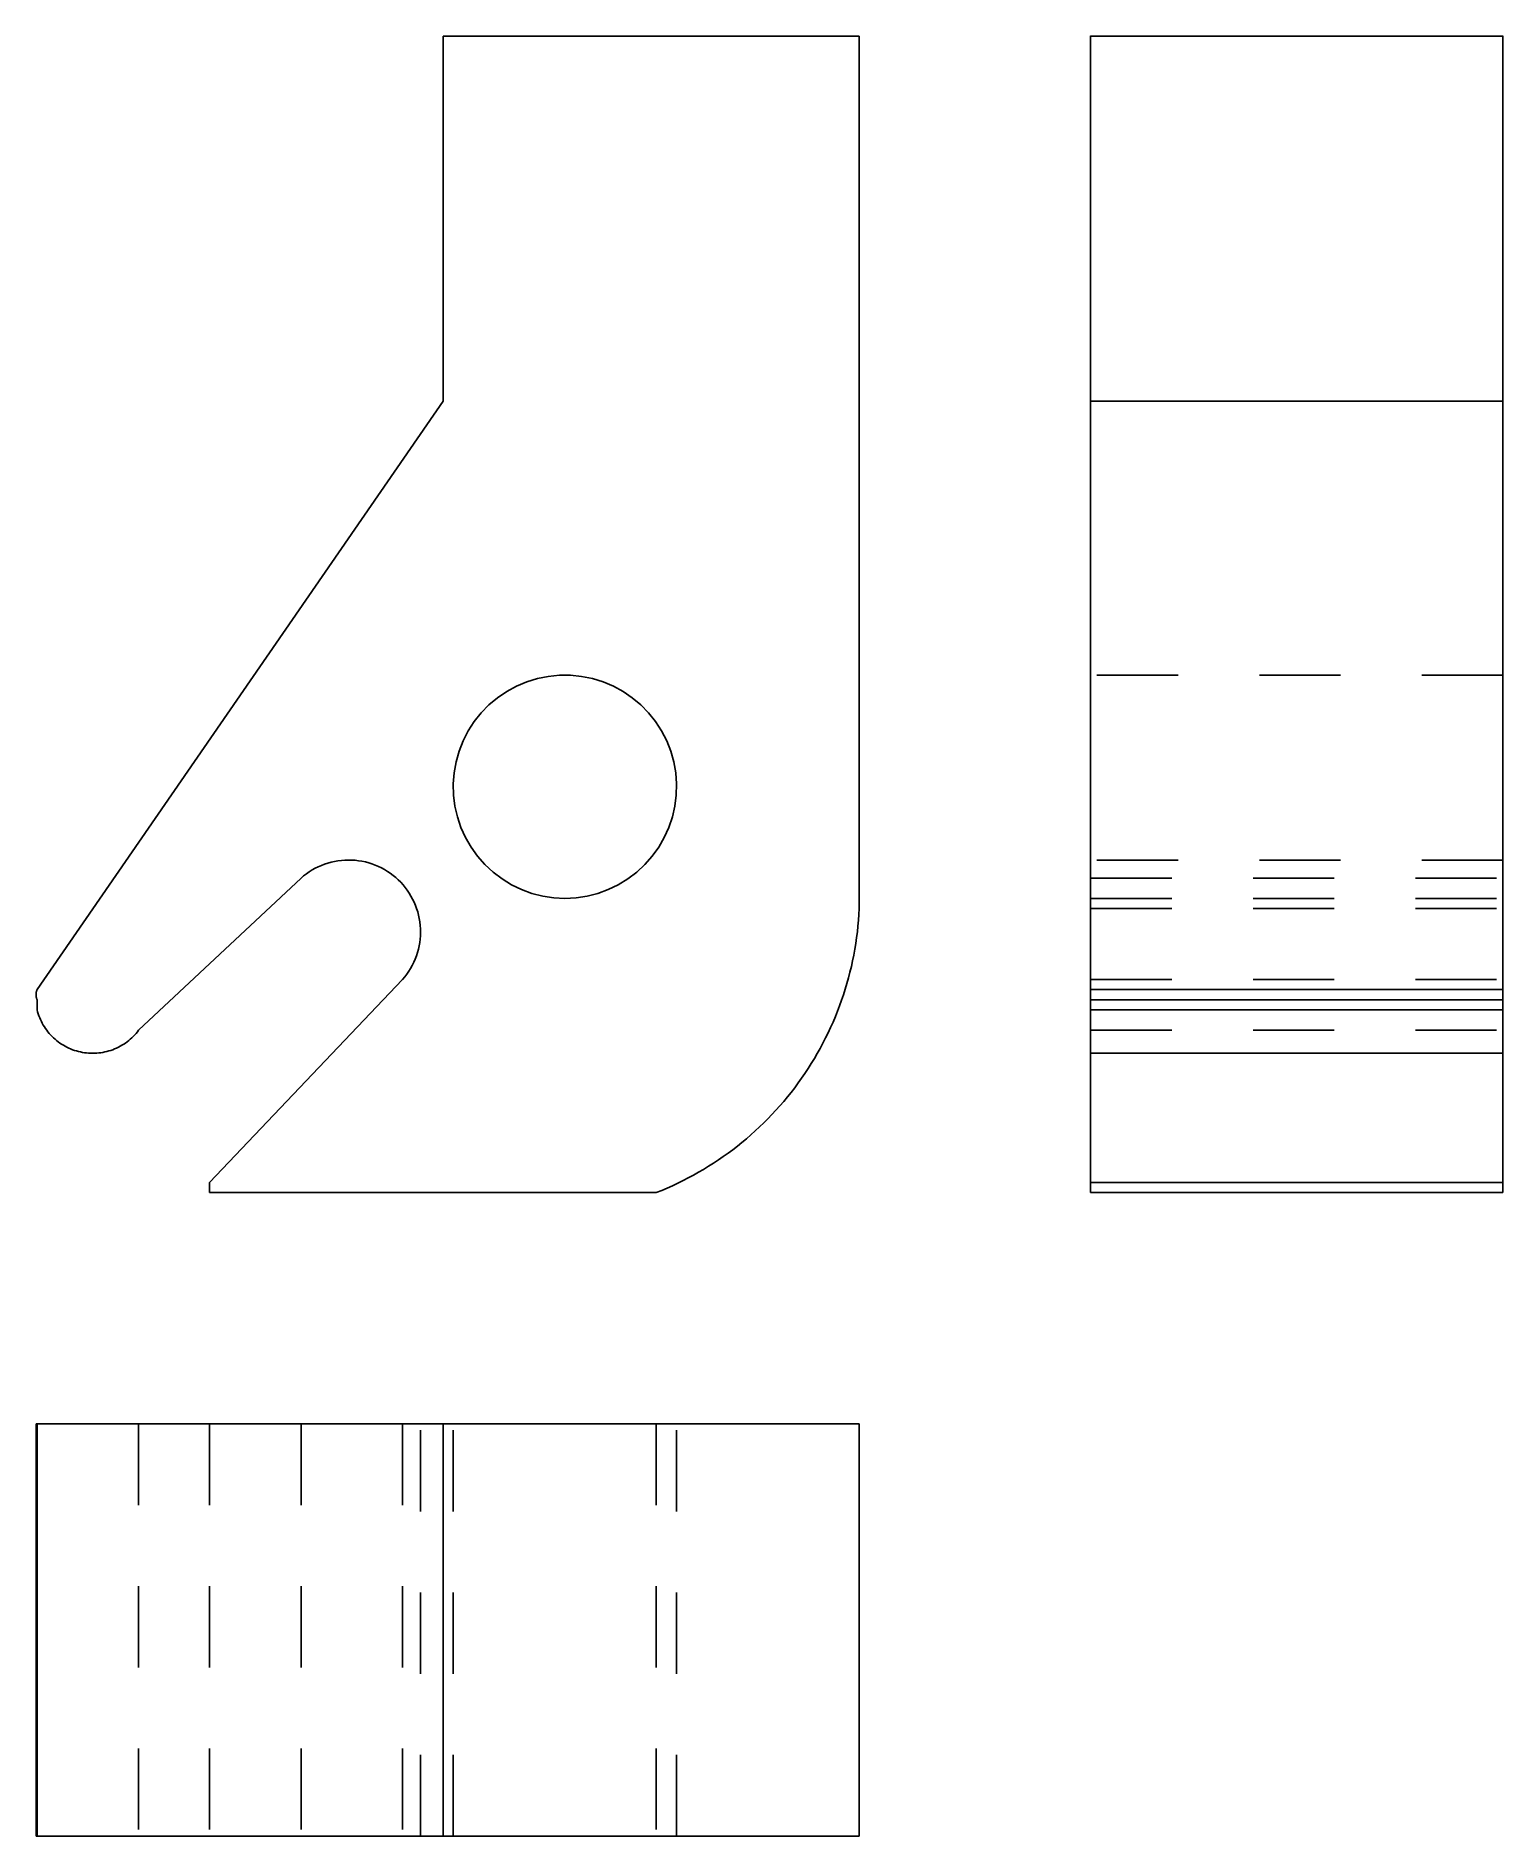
# Model space of a CAD drawing. Extents: x 0 to 1.81, y 0 to 2.22.
import ezdxf

# ---------------------------------------------------------------- set-up
doc = ezdxf.new("R2010")
doc.units = 0
doc.linetypes.add('HIDDEN', pattern=[0.07125, 0.047524, -0.023726])
for name, color, linetype in [('FRONT', 7, 'CONTINUOUS'), ('LEFT', 7, 'CONTINUOUS'), ('LEFT_HID', 7, 'HIDDEN'), ('TOP', 7, 'CONTINUOUS'), ('TOP_HID', 7, 'HIDDEN')]:
    doc.layers.add(name, color=color, linetype=linetype)

msp = doc.modelspace()

# ---------------------------------------------------------------- linework, layer by layer
at = {"layer": 'FRONT'}
for p, q in [((1.013863, 2.217813), (0.501363, 2.217813)), ((0.501363, 2.217813), (0.501363, 1.767813)), ((1.013863, 1.167813), (1.013863, 2.217813)), ((0.501363, 1.767813), (0.001363, 1.042813)), ((0.604335, 1.42202), (0.591704, 1.416696)), ((0.617434, 1.426061), (0.604335, 1.42202)), ((0.63087, 1.428777), (0.617434, 1.426061)), ((0.644509, 1.430142), (0.63087, 1.428777)), ((0.658217, 1.430142), (0.644509, 1.430142)), ((0.671856, 1.428777), (0.658217, 1.430142)), ((0.685292, 1.426061), (0.671856, 1.428777)), ((0.698391, 1.42202), (0.685292, 1.426061)), ((0.711022, 1.416696), (0.698391, 1.42202)), ((0.56834, 1.402418), (0.557839, 1.393607)), ((0.579666, 1.41014), (0.56834, 1.402418)), ((0.591704, 1.416696), (0.579666, 1.41014)), ((0.72306, 1.41014), (0.711022, 1.416696)), ((0.734386, 1.402418), (0.72306, 1.41014)), ((0.744887, 1.393607), (0.734386, 1.402418)), ((0.548268, 1.383794), (0.539721, 1.373077)), ((0.557839, 1.393607), (0.548268, 1.383794)), ((0.754458, 1.383794), (0.744887, 1.393607)), ((0.763004, 1.373077), (0.754458, 1.383794)), ((0.532284, 1.361563), (0.526031, 1.349364)), ((0.539721, 1.373077), (0.532284, 1.361563)), ((0.770441, 1.361563), (0.763004, 1.373077)), ((0.776695, 1.349364), (0.770441, 1.361563)), ((0.521023, 1.336604), (0.51731, 1.323409)), ((0.526031, 1.349364), (0.521023, 1.336604)), ((0.781703, 1.336604), (0.776695, 1.349364)), ((0.785415, 1.323409), (0.781703, 1.336604)), ((0.51493, 1.30991), (0.513906, 1.29624)), ((0.51731, 1.323409), (0.51493, 1.30991)), ((0.787796, 1.30991), (0.785415, 1.323409)), ((0.78882, 1.29624), (0.787796, 1.30991)), ((0.513906, 1.29624), (0.514247, 1.282537)), ((0.788478, 1.282537), (0.78882, 1.29624)), ((0.514247, 1.282537), (0.515952, 1.268936)), ((0.515952, 1.268936), (0.519002, 1.255572)), ((0.783724, 1.255572), (0.786774, 1.268936)), ((0.786774, 1.268936), (0.788478, 1.282537)), ((0.519002, 1.255572), (0.523368, 1.242578)), ((0.523368, 1.242578), (0.529006, 1.230084)), ((0.77372, 1.230084), (0.779358, 1.242578)), ((0.779358, 1.242578), (0.783724, 1.255572)), ((0.529006, 1.230084), (0.535859, 1.218212)), ((0.766866, 1.218212), (0.77372, 1.230084)), ((0.355434, 1.197438), (0.359466, 1.19876)), ((0.359466, 1.19876), (0.363556, 1.199886)), ((0.363556, 1.199886), (0.367696, 1.200816)), ((0.367696, 1.200816), (0.371876, 1.201546)), ((0.371876, 1.201546), (0.376086, 1.202076)), ((0.376086, 1.202076), (0.380316, 1.202403)), ((0.380316, 1.202403), (0.384557, 1.202527)), ((0.384557, 1.202527), (0.3888, 1.202447)), ((0.3888, 1.202447), (0.393033, 1.202165)), ((0.393033, 1.202165), (0.397249, 1.20168)), ((0.397249, 1.20168), (0.401436, 1.200994)), ((0.401436, 1.200994), (0.405585, 1.200107)), ((0.405585, 1.200107), (0.409687, 1.199024)), ((0.409687, 1.199024), (0.413733, 1.197745)), ((0.413733, 1.197745), (0.417713, 1.196273)), ((0.535859, 1.218212), (0.543861, 1.207083)), ((0.543861, 1.207083), (0.552931, 1.196805)), ((0.749795, 1.196805), (0.758865, 1.207083)), ((0.758865, 1.207083), (0.766866, 1.218212)), ((0.126363, 0.992813), (0.326363, 1.180313)), ((0.326363, 1.180313), (0.329608, 1.183046)), ((0.329608, 1.183046), (0.33298, 1.185621)), ((0.33298, 1.185621), (0.336472, 1.188032)), ((0.336472, 1.188032), (0.340075, 1.190273)), ((0.340075, 1.190273), (0.343781, 1.192338)), ((0.343781, 1.192338), (0.347583, 1.194224)), ((0.347583, 1.194224), (0.35147, 1.195925)), ((0.35147, 1.195925), (0.355434, 1.197438)), ((0.417713, 1.196273), (0.421618, 1.194613)), ((0.421618, 1.194613), (0.425438, 1.192767)), ((0.425438, 1.192767), (0.429166, 1.190741)), ((0.429166, 1.190741), (0.432793, 1.188539)), ((0.432793, 1.188539), (0.43631, 1.186165)), ((0.43631, 1.186165), (0.439709, 1.183625)), ((0.439709, 1.183625), (0.442982, 1.180926)), ((0.442982, 1.180926), (0.446123, 1.178073)), ((0.446123, 1.178073), (0.449123, 1.175072)), ((0.552931, 1.196805), (0.56298, 1.187481)), ((0.56298, 1.187481), (0.573906, 1.179205)), ((0.573906, 1.179205), (0.585603, 1.172057)), ((0.717123, 1.172057), (0.728819, 1.179205)), ((0.728819, 1.179205), (0.739746, 1.187481)), ((0.739746, 1.187481), (0.749795, 1.196805)), ((0.449123, 1.175072), (0.451976, 1.171932)), ((0.451976, 1.171932), (0.454676, 1.168658)), ((0.454676, 1.168658), (0.457215, 1.165259)), ((0.457215, 1.165259), (0.459589, 1.161742)), ((0.459589, 1.161742), (0.461792, 1.158116)), ((0.461792, 1.158116), (0.463818, 1.154388)), ((0.463818, 1.154388), (0.465663, 1.150567)), ((0.585603, 1.172057), (0.597953, 1.16611)), ((0.597953, 1.16611), (0.610834, 1.161421)), ((0.610834, 1.161421), (0.624118, 1.158039)), ((0.624118, 1.158039), (0.637672, 1.155996)), ((0.637672, 1.155996), (0.651363, 1.155313)), ((0.651363, 1.155313), (0.665053, 1.155996)), ((0.665053, 1.155996), (0.678608, 1.158039)), ((0.678608, 1.158039), (0.691892, 1.161421)), ((0.691892, 1.161421), (0.704773, 1.16611)), ((0.704773, 1.16611), (0.717123, 1.172057)), ((1.013863, 1.142813), (1.013863, 1.167813)), ((0.465663, 1.150567), (0.467324, 1.146662)), ((0.467324, 1.146662), (0.468795, 1.142683)), ((0.468795, 1.142683), (0.470074, 1.138637)), ((0.470074, 1.138637), (0.471158, 1.134535)), ((0.471158, 1.134535), (0.472044, 1.130385)), ((1.012971, 1.128399), (1.013483, 1.135602)), ((1.013483, 1.135602), (1.013863, 1.142813)), ((0.472044, 1.130385), (0.47273, 1.126198)), ((0.47273, 1.126198), (0.473215, 1.121983)), ((0.473453, 1.109266), (0.473126, 1.105035)), ((0.473215, 1.121983), (0.473498, 1.117749)), ((0.473577, 1.113507), (0.473453, 1.109266)), ((0.473498, 1.117749), (0.473577, 1.113507)), ((1.010646, 1.106864), (1.011552, 1.114028)), ((1.011552, 1.114028), (1.012328, 1.121207)), ((1.012328, 1.121207), (1.012971, 1.128399)), ((0.46981, 1.088415), (0.468488, 1.084383)), ((0.470937, 1.092506), (0.46981, 1.088415)), ((0.471866, 1.096646), (0.470937, 1.092506)), ((0.472597, 1.100825), (0.471866, 1.096646)), ((0.473126, 1.105035), (0.472597, 1.100825)), ((1.007142, 1.085489), (1.00844, 1.092592)), ((1.00844, 1.092592), (1.009608, 1.099718)), ((1.009608, 1.099718), (1.010646, 1.106864)), ((0.459082, 1.065422), (0.456672, 1.06193)), ((0.461323, 1.069025), (0.459082, 1.065422)), ((0.463388, 1.072731), (0.461323, 1.069025)), ((0.465274, 1.076532), (0.463388, 1.072731)), ((0.466975, 1.080419), (0.465274, 1.076532)), ((0.468488, 1.084383), (0.466975, 1.080419)), ((1.002469, 1.064338), (1.004156, 1.07136)), ((1.004156, 1.07136), (1.005714, 1.078411)), ((1.005714, 1.078411), (1.007142, 1.085489)), ((0.001198, 1.042438), (0.001119, 1.042249)), ((0.001279, 1.042626), (0.001198, 1.042438)), ((0.001363, 1.042813), (0.001279, 1.042626)), ((0.451363, 1.055313), (0.213863, 0.805313)), ((0.454097, 1.058558), (0.451363, 1.055313)), ((0.456672, 1.06193), (0.454097, 1.058558)), ((0.994447, 1.036598), (0.996643, 1.043476)), ((0.996643, 1.043476), (0.998712, 1.050395)), ((0.998712, 1.050395), (1.000655, 1.057349)), ((1.000655, 1.057349), (1.002469, 1.064338)), ((0.000003, 1.036869), (0, 1.036665)), ((0, 1.036665), (0, 1.03646)), ((0, 1.03646), (0.000003, 1.036256)), ((0.000008, 1.037074), (0.000003, 1.036869)), ((0.000003, 1.036256), (0.000008, 1.036051)), ((0.000017, 1.037278), (0.000008, 1.037074)), ((0.000008, 1.036051), (0.000017, 1.035847)), ((0.000028, 1.037483), (0.000017, 1.037278)), ((0.000017, 1.035847), (0.000028, 1.035642)), ((0.000042, 1.037687), (0.000028, 1.037483)), ((0.000028, 1.035642), (0.000042, 1.035438)), ((0.000059, 1.037891), (0.000042, 1.037687)), ((0.000042, 1.035438), (0.000059, 1.035234)), ((0.000078, 1.038095), (0.000059, 1.037891)), ((0.000059, 1.035234), (0.000078, 1.03503)), ((0.0001, 1.038298), (0.000078, 1.038095)), ((0.000078, 1.03503), (0.0001, 1.034827)), ((0.000125, 1.038501), (0.0001, 1.038298)), ((0.0001, 1.034827), (0.000125, 1.034624)), ((0.000153, 1.038704), (0.000125, 1.038501)), ((0.000125, 1.034624), (0.000153, 1.034421)), ((0.000184, 1.038906), (0.000153, 1.038704)), ((0.000153, 1.034421), (0.000184, 1.034219)), ((0.000217, 1.039108), (0.000184, 1.038906)), ((0.000184, 1.034219), (0.000217, 1.034017)), ((0.000253, 1.03931), (0.000217, 1.039108)), ((0.000217, 1.034017), (0.000253, 1.033815)), ((0.000292, 1.039511), (0.000253, 1.03931)), ((0.000253, 1.033815), (0.000292, 1.033614)), ((0.000334, 1.039711), (0.000292, 1.039511)), ((0.000292, 1.033614), (0.000334, 1.033414)), ((0.000378, 1.039911), (0.000334, 1.039711)), ((0.000334, 1.033414), (0.000378, 1.033214)), ((0.000425, 1.04011), (0.000378, 1.039911)), ((0.000378, 1.033214), (0.000425, 1.033015)), ((0.000475, 1.040308), (0.000425, 1.04011)), ((0.000425, 1.033015), (0.000475, 1.032817)), ((0.000527, 1.040506), (0.000475, 1.040308)), ((0.000475, 1.032817), (0.000527, 1.032619)), ((0.000582, 1.040703), (0.000527, 1.040506)), ((0.000527, 1.032619), (0.000582, 1.032422)), ((0.00064, 1.0409), (0.000582, 1.040703)), ((0.000582, 1.032422), (0.00064, 1.032225)), ((0.0007, 1.041095), (0.00064, 1.0409)), ((0.00064, 1.032225), (0.0007, 1.03203)), ((0.000764, 1.04129), (0.0007, 1.041095)), ((0.0007, 1.03203), (0.000764, 1.031835)), ((0.000829, 1.041484), (0.000764, 1.04129)), ((0.000764, 1.031835), (0.000829, 1.031641)), ((0.000898, 1.041676), (0.000829, 1.041484)), ((0.000829, 1.031641), (0.000898, 1.031449)), ((0.000969, 1.041868), (0.000898, 1.041676)), ((0.000898, 1.031449), (0.000969, 1.031257)), ((0.001042, 1.042059), (0.000969, 1.041868)), ((0.000969, 1.031257), (0.001042, 1.031066)), ((0.001119, 1.042249), (0.001042, 1.042059)), ((0.001042, 1.031066), (0.001119, 1.030876)), ((0.001119, 1.030876), (0.001198, 1.030687)), ((0.001198, 1.030687), (0.001279, 1.030499)), ((0.001279, 1.030499), (0.001363, 1.030313)), ((0.001363, 1.030313), (0.001363, 1.017813)), ((0.98711, 1.016218), (0.98968, 1.022966)), ((0.98968, 1.022966), (0.992126, 1.02976)), ((0.992126, 1.02976), (0.994447, 1.036598)), ((0.001363, 1.017812), (0.002018, 1.015372)), ((0.002018, 1.015372), (0.00276, 1.012957)), ((0.00276, 1.012957), (0.003589, 1.010569)), ((0.003589, 1.010569), (0.004502, 1.008213)), ((0.004502, 1.008213), (0.0055, 1.005891)), ((0.0055, 1.005891), (0.006579, 1.003607)), ((0.006579, 1.003607), (0.00774, 1.001362)), ((0.00774, 1.001362), (0.008981, 0.999161)), ((0.008981, 0.999161), (0.0103, 0.997005)), ((0.978664, 0.996272), (0.981601, 1.002869)), ((0.981601, 1.002869), (0.984416, 1.009518)), ((0.984416, 1.009518), (0.98711, 1.016218)), ((0.0103, 0.997005), (0.011695, 0.994898)), ((0.011695, 0.994898), (0.013165, 0.992843)), ((0.013165, 0.992843), (0.014707, 0.990841)), ((0.014707, 0.990841), (0.01632, 0.988896)), ((0.01632, 0.988896), (0.018002, 0.98701)), ((0.018002, 0.98701), (0.01975, 0.985186)), ((0.01975, 0.985186), (0.021563, 0.983425)), ((0.021563, 0.983425), (0.023438, 0.98173)), ((0.023438, 0.98173), (0.025372, 0.980104)), ((0.025372, 0.980104), (0.027363, 0.978548)), ((0.027363, 0.978548), (0.029408, 0.977065)), ((0.029408, 0.977065), (0.031506, 0.975655)), ((0.108013, 0.975635), (0.110111, 0.977043)), ((0.110111, 0.977043), (0.112157, 0.978526)), ((0.112157, 0.978526), (0.114149, 0.98008)), ((0.114149, 0.98008), (0.116084, 0.981706)), ((0.116084, 0.981706), (0.117959, 0.983399)), ((0.117959, 0.983399), (0.119773, 0.985159)), ((0.119773, 0.985159), (0.121522, 0.986983)), ((0.121522, 0.986983), (0.123205, 0.988868)), ((0.123205, 0.988868), (0.124819, 0.990812)), ((0.124819, 0.990812), (0.126363, 0.992812)), ((0.965725, 0.970455), (0.969136, 0.97682)), ((0.969136, 0.97682), (0.972431, 0.983245)), ((0.972431, 0.983245), (0.975607, 0.98973)), ((0.975607, 0.98973), (0.978664, 0.996272)), ((0.031506, 0.975655), (0.033652, 0.974322)), ((0.033652, 0.974322), (0.035845, 0.973066)), ((0.035845, 0.973066), (0.038082, 0.97189)), ((0.038082, 0.97189), (0.040359, 0.970795)), ((0.040359, 0.970795), (0.042674, 0.969782)), ((0.042674, 0.969782), (0.045024, 0.968853)), ((0.045024, 0.968853), (0.047406, 0.968008)), ((0.047406, 0.968008), (0.049816, 0.96725)), ((0.049816, 0.96725), (0.052252, 0.966578)), ((0.052252, 0.966578), (0.054711, 0.965994)), ((0.054711, 0.965994), (0.057189, 0.965498)), ((0.057189, 0.965498), (0.059683, 0.965092)), ((0.059683, 0.965092), (0.06219, 0.964775)), ((0.06219, 0.964775), (0.064706, 0.964548)), ((0.064706, 0.964548), (0.06723, 0.964412)), ((0.06723, 0.964412), (0.069756, 0.964366)), ((0.069756, 0.964366), (0.072283, 0.96441)), ((0.072283, 0.96441), (0.074806, 0.964545)), ((0.074806, 0.964545), (0.077323, 0.964771)), ((0.077323, 0.964771), (0.07983, 0.965086)), ((0.07983, 0.965086), (0.082324, 0.965491)), ((0.082324, 0.965491), (0.084803, 0.965986)), ((0.084803, 0.965986), (0.087261, 0.966568)), ((0.087261, 0.966568), (0.089698, 0.967239)), ((0.089698, 0.967239), (0.092109, 0.967996)), ((0.092109, 0.967996), (0.094491, 0.968839)), ((0.094491, 0.968839), (0.096841, 0.969768)), ((0.096841, 0.969768), (0.099157, 0.970779)), ((0.099157, 0.970779), (0.101434, 0.971873)), ((0.101434, 0.971873), (0.103672, 0.973048)), ((0.103672, 0.973048), (0.105865, 0.974303)), ((0.105865, 0.974303), (0.108013, 0.975635)), ((0.954799, 0.951753), (0.958555, 0.95792)), ((0.958555, 0.95792), (0.962197, 0.964155)), ((0.962197, 0.964155), (0.965725, 0.970455)), ((0.938666, 0.927802), (0.942863, 0.933678)), ((0.942863, 0.933678), (0.946952, 0.939629)), ((0.946952, 0.939629), (0.950931, 0.945655)), ((0.950931, 0.945655), (0.954799, 0.951753)), ((0.920824, 0.905096), (0.925439, 0.910649)), ((0.925439, 0.910649), (0.929953, 0.916285)), ((0.929953, 0.916285), (0.934362, 0.922004)), ((0.934362, 0.922004), (0.938666, 0.927802)), ((0.901368, 0.883756), (0.906377, 0.888957)), ((0.906377, 0.888957), (0.911291, 0.894248)), ((0.911291, 0.894248), (0.916107, 0.899628)), ((0.916107, 0.899628), (0.920824, 0.905096)), ((0.880402, 0.863898), (0.885779, 0.868718)), ((0.885779, 0.868718), (0.891067, 0.873635)), ((0.891067, 0.873635), (0.896263, 0.878649)), ((0.896263, 0.878649), (0.901368, 0.883756)), ((0.852245, 0.841319), (0.85804, 0.845627)), ((0.85804, 0.845627), (0.863755, 0.85004)), ((0.863755, 0.85004), (0.869388, 0.854558)), ((0.869388, 0.854558), (0.874938, 0.859177)), ((0.874938, 0.859177), (0.880402, 0.863898)), ((0.815908, 0.817762), (0.822141, 0.821408)), ((0.822141, 0.821408), (0.828305, 0.825169)), ((0.828305, 0.825169), (0.8344, 0.829041)), ((0.8344, 0.829041), (0.840423, 0.833025)), ((0.840423, 0.833025), (0.846372, 0.837118)), ((0.846372, 0.837118), (0.852245, 0.841319)), ((0.213863, 0.805313), (0.213863, 0.792813)), ((0.777208, 0.798331), (0.783803, 0.801272)), ((0.783803, 0.801272), (0.790343, 0.804334)), ((0.790343, 0.804334), (0.796825, 0.807515)), ((0.796825, 0.807515), (0.803248, 0.810814)), ((0.803248, 0.810814), (0.80961, 0.81423)), ((0.80961, 0.81423), (0.815908, 0.817762)), ((0.213863, 0.792813), (0.763863, 0.792813)), ((0.763863, 0.792813), (0.770561, 0.79551)), ((0.770561, 0.79551), (0.777208, 0.798331))]:
    msp.add_line(p, q, dxfattribs=at)
at = {"layer": 'LEFT'}
for p, q in [((1.298863, 2.217813), (1.806675, 2.217813)), ((1.298863, 2.217813), (1.298863, 1.767813)), ((1.806675, 2.217813), (1.806675, 1.767813)), ((1.298863, 1.767813), (1.806675, 1.767813)), ((1.298863, 1.767813), (1.298863, 1.042813)), ((1.806675, 1.767813), (1.806675, 1.042813)), ((1.298863, 1.042813), (1.806675, 1.042813)), ((1.298863, 1.042813), (1.298863, 1.030313)), ((1.806675, 1.042813), (1.806675, 1.030313)), ((1.298863, 1.030313), (1.806675, 1.030313)), ((1.298863, 1.030313), (1.298863, 1.017813)), ((1.806675, 1.030313), (1.806675, 1.017813)), ((1.298863, 1.017813), (1.806675, 1.017813)), ((1.298863, 1.017812), (1.298863, 0.964366)), ((1.806675, 1.017812), (1.806675, 0.964366)), ((1.298863, 0.964366), (1.298863, 0.805313)), ((1.806675, 0.964366), (1.298863, 0.964366)), ((1.806675, 0.964366), (1.806675, 0.805313)), ((1.298863, 0.805313), (1.806675, 0.805313)), ((1.298863, 0.805313), (1.298863, 0.792813)), ((1.806675, 0.805313), (1.806675, 0.792813)), ((1.298863, 0.792813), (1.806675, 0.792813))]:
    msp.add_line(p, q, dxfattribs=at)
at = {"layer": 'LEFT_HID', "linetype": 'HIDDEN'}
for p, q in [((1.298863, 1.167813), (1.298863, 2.217813)), ((1.806675, 1.167813), (1.806675, 2.217813)), ((1.298863, 1.155313), (1.298863, 1.430313)), ((1.298863, 1.430313), (1.298863, 1.155313)), ((1.806675, 1.430313), (1.298863, 1.430313)), ((1.806675, 1.155313), (1.806675, 1.430313)), ((1.806675, 1.430313), (1.806675, 1.155313)), ((1.298863, 1.180313), (1.298863, 1.202528)), ((1.298863, 1.202528), (1.298863, 1.055313)), ((1.806675, 1.202528), (1.298863, 1.202528)), ((1.806675, 1.180313), (1.806675, 1.202528)), ((1.806675, 1.202528), (1.806675, 1.055313)), ((1.298863, 1.180313), (1.806675, 1.180313)), ((1.298863, 0.992813), (1.298863, 1.180313)), ((1.806675, 0.992813), (1.806675, 1.180313)), ((1.298863, 1.142813), (1.298863, 1.167813)), ((1.298863, 1.155313), (1.806675, 1.155313)), ((1.806675, 1.142813), (1.806675, 1.167813)), ((1.298863, 0.792813), (1.298863, 1.142813)), ((1.298863, 1.142813), (1.806675, 1.142813)), ((1.806675, 0.792813), (1.806675, 1.142813)), ((1.298863, 1.055313), (1.806675, 1.055313)), ((1.298863, 1.055313), (1.298863, 0.964366)), ((1.806675, 1.055313), (1.806675, 0.964366)), ((1.298863, 0.992813), (1.806675, 0.992813)), ((1.298863, 0.964366), (1.298863, 0.992812)), ((1.806675, 0.964366), (1.806675, 0.992812))]:
    msp.add_line(p, q, dxfattribs=at)
at = {"layer": 'TOP'}
for p, q in [((0.001363, 0.507813), (0, 0.507813)), ((0, 0), (0, 0.507813)), ((0.001363, 0.507813), (0.001363, 0)), ((0.501363, 0.507813), (0.001363, 0.507813)), ((0.501363, 0.507813), (0.501363, 0)), ((1.013863, 0.507813), (0.501363, 0.507813)), ((1.013863, 0.507813), (1.013863, 0)), ((0.001363, 0), (0, 0)), ((0.501363, 0), (0.001363, 0)), ((1.013863, 0), (0.501363, 0))]:
    msp.add_line(p, q, dxfattribs=at)
at = {"layer": 'TOP_HID', "linetype": 'HIDDEN'}
for p, q in [((0.001363, 0.507813), (0.126363, 0.507813)), ((0.126363, 0.507813), (0.126363, 0)), ((0.126363, 0.507813), (0.326363, 0.507813)), ((0.213863, 0.507813), (0.213863, 0)), ((0.451363, 0.507813), (0.213863, 0.507813)), ((0.213863, 0.507813), (0.213863, 0)), ((0.213863, 0.507813), (0.763863, 0.507813)), ((0.326363, 0.507813), (0.326363, 0)), ((0.326363, 0.507813), (0.473578, 0.507813)), ((0.451363, 0.507813), (0.451363, 0)), ((0.473578, 0.507813), (0.451363, 0.507813)), ((0.473578, 0), (0.473578, 0.507813)), ((0.788863, 0.507813), (0.513863, 0.507813)), ((0.513863, 0.507813), (0.651363, 0.507813)), ((0.513863, 0), (0.513863, 0.507813)), ((0.651363, 0.507813), (0.788863, 0.507813)), ((0.763863, 0.507813), (0.763863, 0)), ((0.763863, 0.507813), (1.013863, 0.507813)), ((0.788863, 0), (0.788863, 0.507813)), ((0.001363, 0), (0.126363, 0)), ((0.126363, 0), (0.326363, 0)), ((0.451363, 0), (0.213863, 0)), ((0.213863, 0), (0.763863, 0)), ((0.326363, 0), (0.473578, 0)), ((0.473578, 0), (0.451363, 0)), ((0.788863, 0), (0.513863, 0)), ((0.513863, 0), (0.651363, 0)), ((0.651363, 0), (0.788863, 0)), ((0.763863, 0), (1.013863, 0))]:
    msp.add_line(p, q, dxfattribs=at)

doc.saveas('drawing.dxf')
